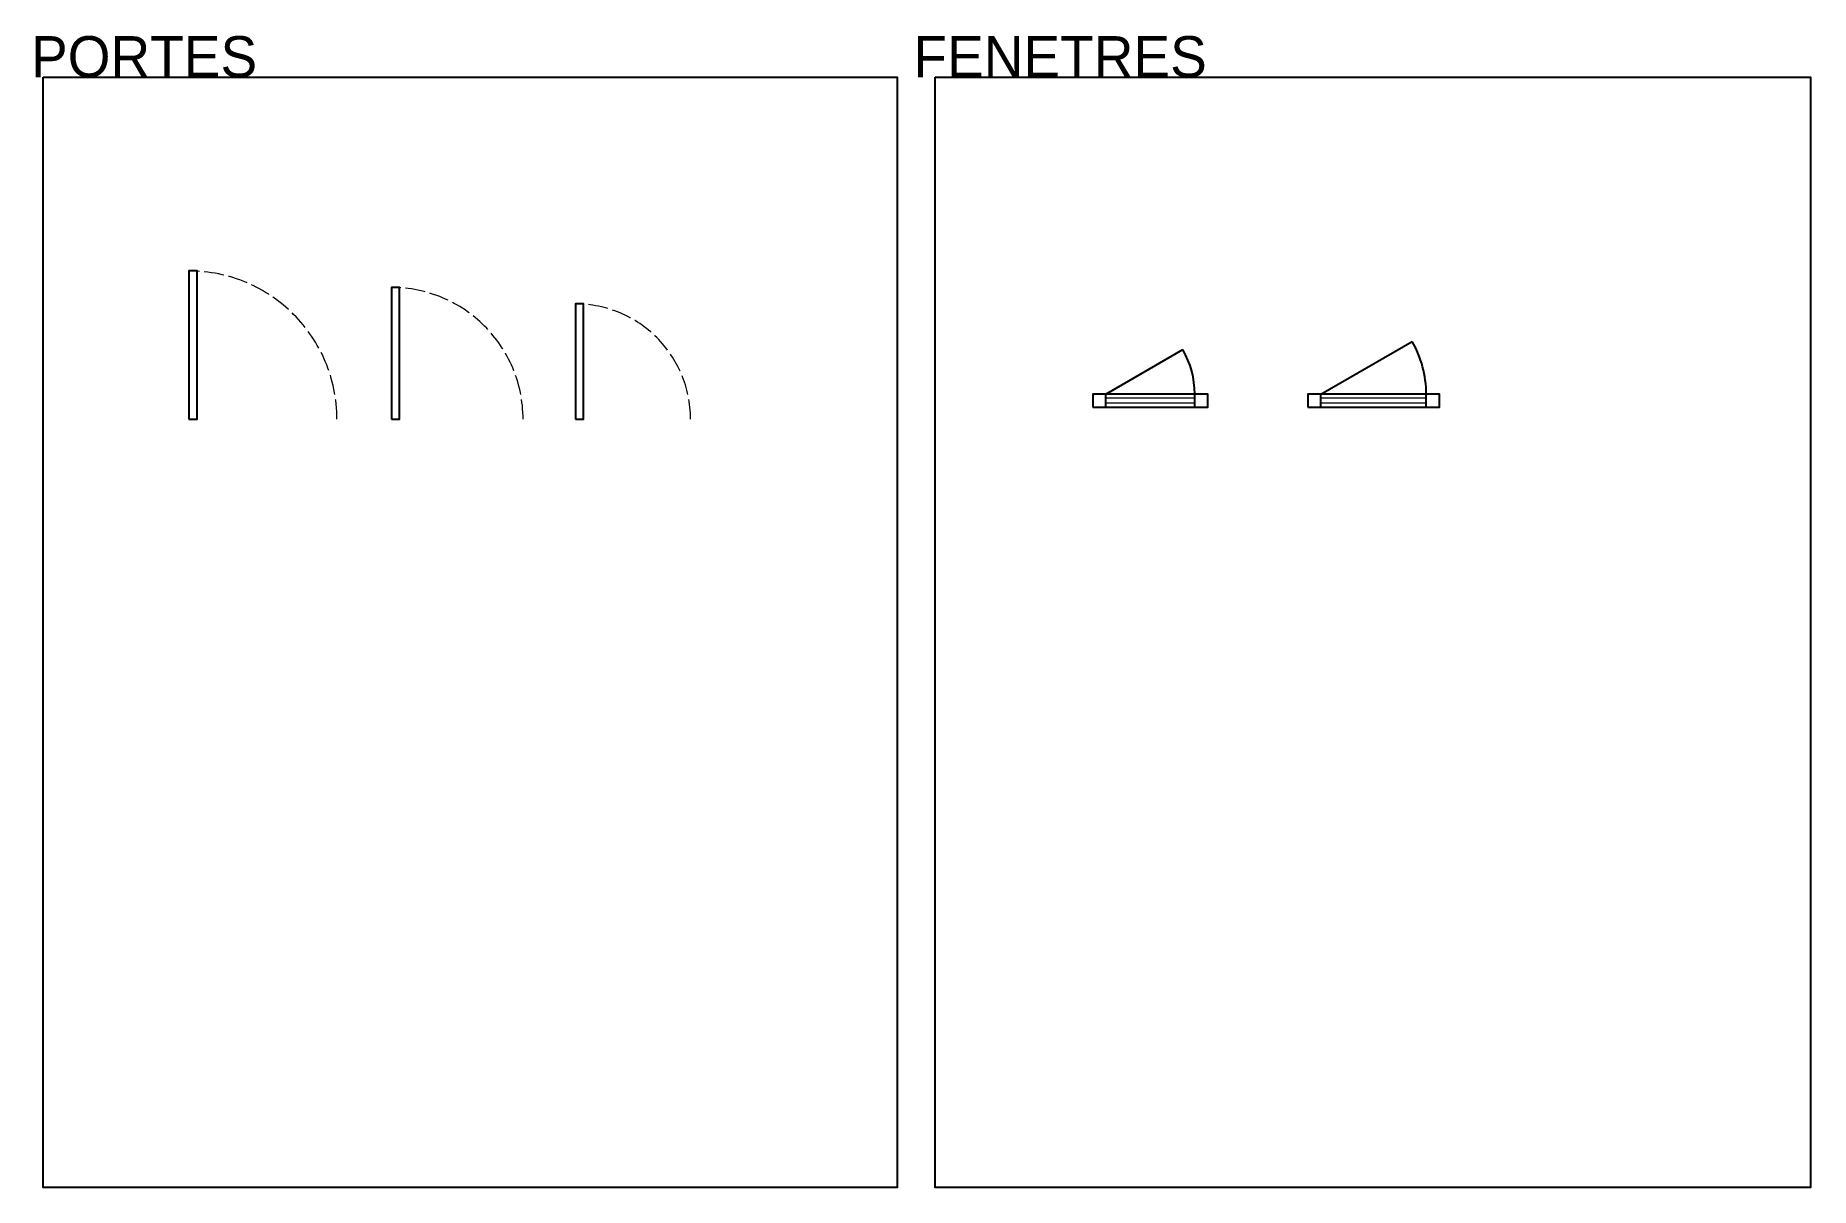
# Model space of a CAD drawing. Header units: centimetres. Extents: x 4934 to 6013, y 563 to 1263.
import ezdxf
from ezdxf.enums import TextEntityAlignment as Align

# ---------------------------------------------------------------- set-up
doc = ezdxf.new("R2010")
doc.units = ezdxf.units.CM
doc.linetypes.add('ACAD_ISO02W100', pattern=[15, 12, -3])
doc.layers.add('14-MENUI_Moyen', color=1, linetype='Continuous', lineweight=25)
doc.layers.add('85-TEXTE', color=7, linetype='Continuous', lineweight=20)
doc.styles.add('ELE_CENTURY_GOTHIC', font='GOTHIC.TTF')

# ---------------------------------------------------------------- blocks, each defined once
blk = doc.blocks.new('PORTE_ SIMPLE 80cm')
blk.add_lwpolyline([(0, 0), (5, 0), (5, 80), (0, 80)], close=True)
at = {"color": 252, "linetype": 'ACAD_ISO02W100', "lineweight": 20, "true_color": 0x939598}
blk.add_arc((0, 0), 80, 0, 90, dxfattribs=at)
blk = doc.blocks.new('PORTE_ SIMPLE 70cm')
blk.add_lwpolyline([(0, 0), (5, 0), (5, 70), (0, 70)], close=True)
at = {"color": 252, "linetype": 'ACAD_ISO02W100', "lineweight": 20, "true_color": 0x939598}
blk.add_arc((0, 0), 70, 0, 90, dxfattribs=at)
blk = doc.blocks.new('PORTE_ SIMPLE 90cm')
blk.add_lwpolyline([(0, 0), (5, 0), (5, 90), (0, 90)], close=True)
at = {"color": 252, "linetype": 'ACAD_ISO02W100', "lineweight": 20, "true_color": 0x939598}
blk.add_arc((0, 0), 90, 0, 90, dxfattribs=at)
blk = doc.blocks.new('FENETRE 1V - 70cm')
for p, q in [((8, 0), (54.8, 27)), ((8, -8), (8, 0)), ((62, -8), (62, 0))]:
    blk.add_line(p, q)
at = {"color": 152, "lineweight": 15, "true_color": 0x2776bb}
for p, q in [((62, -2.5), (8, -2.5)), ((62, -5.5), (8, -5.5))]:
    blk.add_line(p, q, dxfattribs=at)
blk.add_lwpolyline([(0, -8), (70, -8), (70, 0), (0, 0)], close=True)
blk.add_arc((8, 0), 54, 0, 30)
blk = doc.blocks.new('FENETRE 1V - 80cm')
for p, q in [((8, 0), (63.4, 32)), ((8, -8), (8, 0)), ((72, -8), (72, 0))]:
    blk.add_line(p, q)
at = {"color": 152, "lineweight": 15, "true_color": 0x2776bb}
for p, q in [((72, -2.5), (8, -2.5)), ((72, -5.5), (8, -5.5))]:
    blk.add_line(p, q, dxfattribs=at)
blk.add_lwpolyline([(0, -8), (80, -8), (80, 0), (0, 0)], close=True)
blk.add_arc((8, 0), 64, 0, 30)

msp = doc.modelspace()

# ---------------------------------------------------------------- linework, layer by layer
for points in [[(4939.1, 1237.6), (5458.1, 1237.6), (5458.1, 563.1), (4939.1, 563.1)], [(5481.3, 1237.6), (6013.2, 1237.6), (6013.2, 563.1), (5481.3, 563.1)]]:
    msp.add_lwpolyline(points, close=True)

# ---------------------------------------------------------------- block references
at = {"layer": '14-MENUI_Moyen'}
for name, p in [('PORTE_ SIMPLE 90cm', (5027.7, 1029.9)), ('PORTE_ SIMPLE 80cm', (5150.8, 1029.9)), ('PORTE_ SIMPLE 70cm', (5262.6, 1029.9)), ('FENETRE 1V - 70cm', (5577, 1045.1)), ('FENETRE 1V - 80cm', (5707.7, 1045.1))]:
    msp.add_blockref(name, p, dxfattribs=at)

# ---------------------------------------------------------------- texts
at = {"layer": '85-TEXTE', "style": 'ELE_CENTURY_GOTHIC'}
for s, p in [('PORTES', (5000.5, 1250.1)), ('FENETRES', (5557.2, 1250.1))]:
    msp.add_text(s, height=25, dxfattribs=at).set_placement(p, align=Align.MIDDLE_CENTER)

doc.saveas('drawing.dxf')
